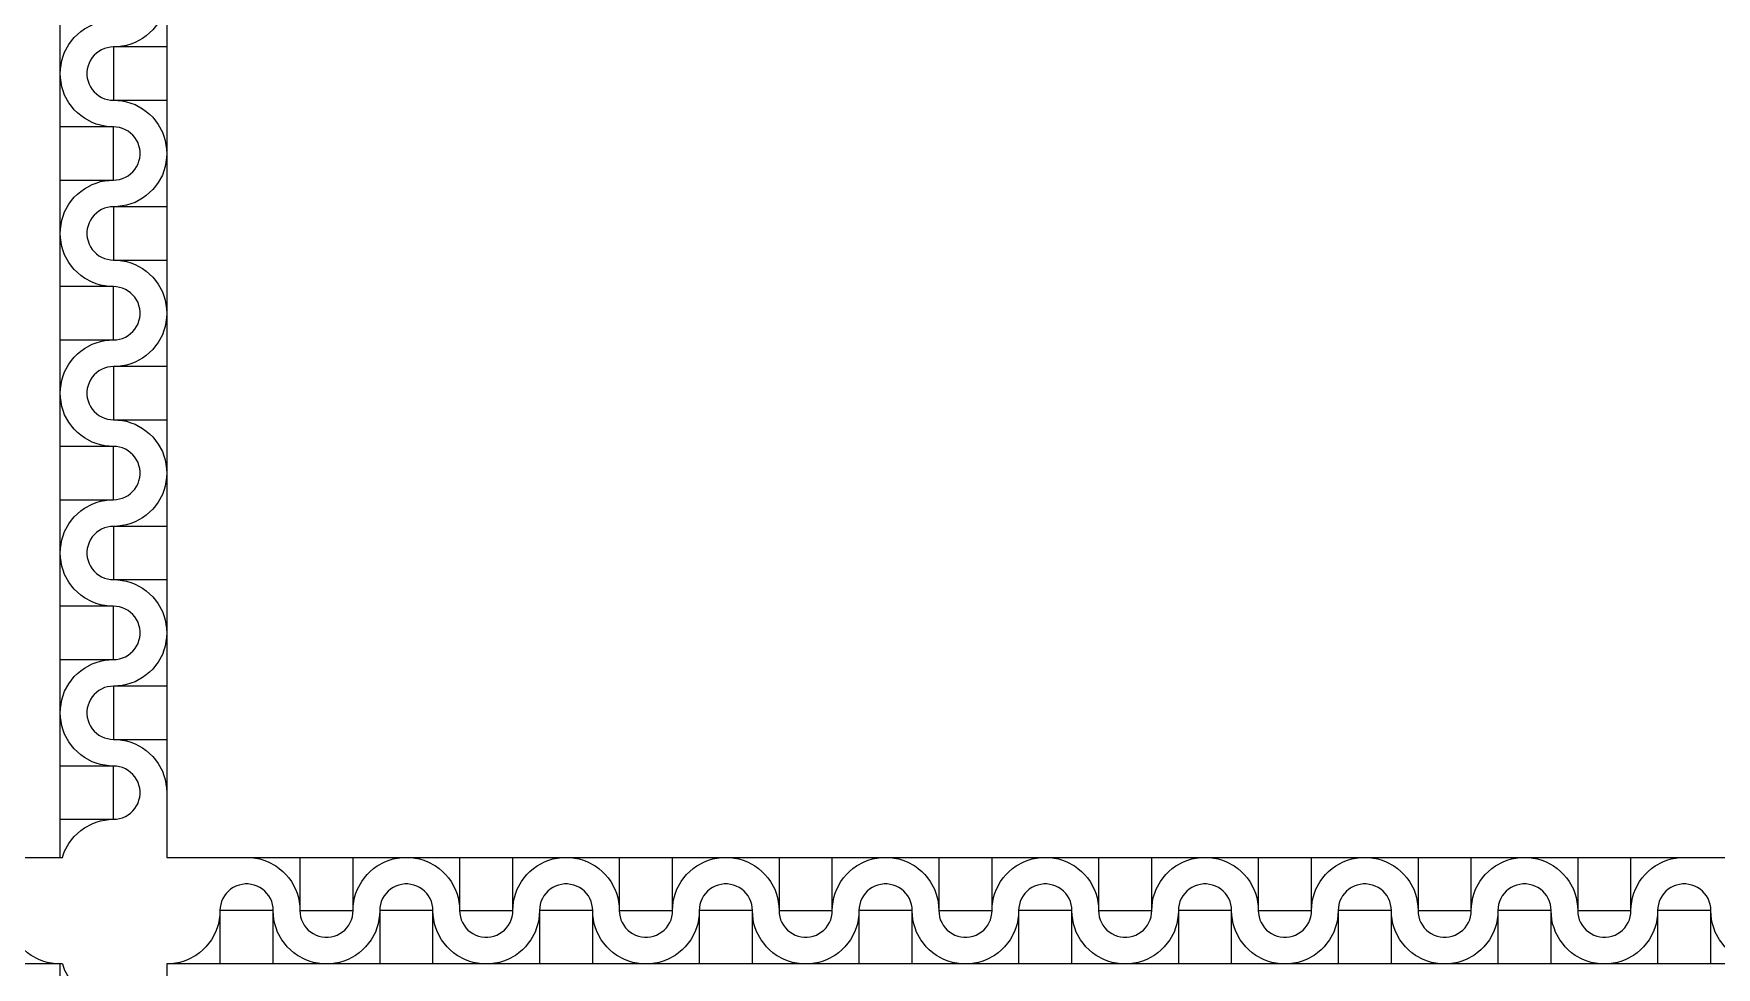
# Model space of a CAD drawing. Extents: x 190.8 to 267.1, y 124 to 174.8.
# Drawn here: x 228.85 to 231.062, y 150.406 to 151.633 of the extents above; entities that cross this region are included whole.
import ezdxf

# ---------------------------------------------------------------- set-up
doc = ezdxf.new("R2010")
doc.units = 0
doc.header["$MEASUREMENT"] = 0

msp = doc.modelspace()

# ---------------------------------------------------------------- linework, layer by layer
for p, q in [((226.7846, 150.5506), (228.8875, 150.5506)), ((229.0246, 150.5506), (231.1275, 150.5506))]:
    msp.add_line(p, q)
for points in [[(228.8846, 150.5506), (228.8846, 152.6106)], [(231.1275, 152.6106), (229.0246, 152.6106), (229.0246, 150.5506)], [(229.0246, 151.6856), (229.0244, 151.6798), (229.0236, 151.6741), (229.0226, 151.6683), (229.0209, 151.6628), (229.0189, 151.6573), (229.0134, 151.6473), (229.0099, 151.6426), (229.0061, 151.6381), (229.0021, 151.6341), (228.9976, 151.6303), (228.9929, 151.6268), (228.9829, 151.6213), (228.9774, 151.6193), (228.9719, 151.6176), (228.9661, 151.6166), (228.9604, 151.6158), (228.9546, 151.6156)], [(228.8846, 151.5806), (228.8849, 151.5863), (228.8856, 151.5921), (228.8866, 151.5978), (228.8884, 151.6033), (228.8904, 151.6088), (228.8959, 151.6188), (228.8994, 151.6236), (228.9031, 151.6281), (228.9071, 151.6321), (228.9116, 151.6358), (228.9164, 151.6393), (228.9264, 151.6448), (228.9319, 151.6468), (228.9374, 151.6486), (228.9431, 151.6496), (228.9489, 151.6503), (228.9546, 151.6506)], [(228.9546, 151.6156), (228.9506, 151.6153), (228.9466, 151.6146), (228.9426, 151.6136), (228.9389, 151.6118), (228.9354, 151.6098), (228.9321, 151.6073), (228.9291, 151.6046), (228.9266, 151.6016), (228.9244, 151.5981), (228.9224, 151.5943), (228.9211, 151.5906), (228.9201, 151.5866), (228.9196, 151.5826), (228.9196, 151.5786), (228.9201, 151.5746), (228.9211, 151.5706), (228.9224, 151.5666), (228.9244, 151.5631), (228.9266, 151.5596), (228.9291, 151.5566), (228.9321, 151.5538), (228.9354, 151.5513), (228.9389, 151.5493), (228.9426, 151.5476), (228.9466, 151.5466), (228.9506, 151.5458), (228.9546, 151.5456)], [(229.0246, 151.6156), (228.9546, 151.6156), (228.9546, 151.5456), (229.0246, 151.5456)], [(228.9546, 151.5106), (228.9489, 151.5108), (228.9431, 151.5116), (228.9374, 151.5126), (228.9319, 151.5143), (228.9264, 151.5163), (228.9164, 151.5218), (228.9116, 151.5253), (228.9071, 151.5291), (228.9031, 151.5331), (228.8994, 151.5376), (228.8959, 151.5423), (228.8904, 151.5523), (228.8884, 151.5578), (228.8866, 151.5633), (228.8856, 151.5691), (228.8849, 151.5748), (228.8846, 151.5806)], [(228.9546, 151.5456), (228.9604, 151.5453), (228.9661, 151.5446), (228.9719, 151.5436), (228.9774, 151.5418), (228.9829, 151.5398), (228.9929, 151.5343), (228.9976, 151.5308), (229.0021, 151.5271), (229.0061, 151.5231), (229.0099, 151.5186), (229.0134, 151.5138), (229.0189, 151.5038), (229.0209, 151.4983), (229.0226, 151.4928), (229.0236, 151.4871), (229.0244, 151.4813), (229.0246, 151.4756)], [(228.8846, 151.4406), (228.9546, 151.4406), (228.9546, 151.5106), (228.8846, 151.5106)], [(228.9546, 151.4406), (228.9586, 151.4408), (228.9626, 151.4416), (228.9666, 151.4426), (228.9704, 151.4443), (228.9739, 151.4463), (228.9771, 151.4488), (228.9801, 151.4516), (228.9826, 151.4546), (228.9849, 151.4581), (228.9869, 151.4618), (228.9881, 151.4656), (228.9891, 151.4696), (228.9896, 151.4736), (228.9896, 151.4776), (228.9891, 151.4816), (228.9881, 151.4856), (228.9869, 151.4896), (228.9849, 151.4931), (228.9826, 151.4966), (228.9801, 151.4996), (228.9771, 151.5023), (228.9739, 151.5048), (228.9704, 151.5068), (228.9666, 151.5086), (228.9626, 151.5096), (228.9586, 151.5103), (228.9546, 151.5106)], [(229.0246, 151.4756), (229.0244, 151.4698), (229.0236, 151.4641), (229.0226, 151.4583), (229.0209, 151.4528), (229.0189, 151.4473), (229.0134, 151.4373), (229.0099, 151.4326), (229.0061, 151.4281), (229.0021, 151.4241), (228.9976, 151.4203), (228.9929, 151.4168), (228.9829, 151.4113), (228.9774, 151.4093), (228.9719, 151.4076), (228.9661, 151.4066), (228.9604, 151.4058), (228.9546, 151.4056)], [(228.8846, 151.3706), (228.8849, 151.3763), (228.8856, 151.3821), (228.8866, 151.3878), (228.8884, 151.3933), (228.8904, 151.3988), (228.8959, 151.4088), (228.8994, 151.4136), (228.9031, 151.4181), (228.9071, 151.4221), (228.9116, 151.4258), (228.9164, 151.4293), (228.9264, 151.4348), (228.9319, 151.4368), (228.9374, 151.4386), (228.9431, 151.4396), (228.9489, 151.4403), (228.9546, 151.4406)], [(228.9546, 151.4056), (228.9506, 151.4053), (228.9466, 151.4046), (228.9426, 151.4036), (228.9389, 151.4018), (228.9354, 151.3998), (228.9321, 151.3973), (228.9291, 151.3946), (228.9266, 151.3916), (228.9244, 151.3881), (228.9224, 151.3843), (228.9211, 151.3806), (228.9201, 151.3766), (228.9196, 151.3726), (228.9196, 151.3686), (228.9201, 151.3646), (228.9211, 151.3606), (228.9224, 151.3566), (228.9244, 151.3531), (228.9266, 151.3496), (228.9291, 151.3466), (228.9321, 151.3438), (228.9354, 151.3413), (228.9389, 151.3393), (228.9426, 151.3376), (228.9466, 151.3366), (228.9506, 151.3358), (228.9546, 151.3356)], [(229.0246, 151.4056), (228.9546, 151.4056), (228.9546, 151.3356), (229.0246, 151.3356)], [(228.9546, 151.3006), (228.9489, 151.3008), (228.9431, 151.3016), (228.9374, 151.3026), (228.9319, 151.3043), (228.9264, 151.3063), (228.9164, 151.3118), (228.9116, 151.3153), (228.9071, 151.3191), (228.9031, 151.3231), (228.8994, 151.3276), (228.8959, 151.3323), (228.8904, 151.3423), (228.8884, 151.3478), (228.8866, 151.3533), (228.8856, 151.3591), (228.8849, 151.3648), (228.8846, 151.3706)], [(228.9546, 151.3356), (228.9604, 151.3353), (228.9661, 151.3346), (228.9719, 151.3336), (228.9774, 151.3318), (228.9829, 151.3298), (228.9929, 151.3243), (228.9976, 151.3208), (229.0021, 151.3171), (229.0061, 151.3131), (229.0099, 151.3086), (229.0134, 151.3038), (229.0189, 151.2938), (229.0209, 151.2883), (229.0226, 151.2828), (229.0236, 151.2771), (229.0244, 151.2713), (229.0246, 151.2656)], [(228.8846, 151.2306), (228.9546, 151.2306), (228.9546, 151.3006), (228.8846, 151.3006)], [(228.9546, 151.2306), (228.9586, 151.2308), (228.9626, 151.2316), (228.9666, 151.2326), (228.9704, 151.2343), (228.9739, 151.2363), (228.9771, 151.2388), (228.9801, 151.2416), (228.9826, 151.2446), (228.9849, 151.2481), (228.9869, 151.2518), (228.9881, 151.2556), (228.9891, 151.2596), (228.9896, 151.2636), (228.9896, 151.2676), (228.9891, 151.2716), (228.9881, 151.2756), (228.9869, 151.2796), (228.9849, 151.2831), (228.9826, 151.2866), (228.9801, 151.2896), (228.9771, 151.2923), (228.9739, 151.2948), (228.9704, 151.2968), (228.9666, 151.2986), (228.9626, 151.2996), (228.9586, 151.3003), (228.9546, 151.3006)], [(229.0246, 151.2656), (229.0244, 151.2598), (229.0236, 151.2541), (229.0226, 151.2483), (229.0209, 151.2428), (229.0189, 151.2373), (229.0134, 151.2273), (229.0099, 151.2226), (229.0061, 151.2181), (229.0021, 151.2141), (228.9976, 151.2103), (228.9929, 151.2068), (228.9829, 151.2013), (228.9774, 151.1993), (228.9719, 151.1976), (228.9661, 151.1966), (228.9604, 151.1958), (228.9546, 151.1956)], [(228.8846, 151.1606), (228.8849, 151.1663), (228.8856, 151.1721), (228.8866, 151.1778), (228.8884, 151.1833), (228.8904, 151.1888), (228.8959, 151.1988), (228.8994, 151.2036), (228.9031, 151.2081), (228.9071, 151.2121), (228.9116, 151.2158), (228.9164, 151.2193), (228.9264, 151.2248), (228.9319, 151.2268), (228.9374, 151.2286), (228.9431, 151.2296), (228.9489, 151.2303), (228.9546, 151.2306)], [(228.9546, 151.1956), (228.9506, 151.1953), (228.9466, 151.1946), (228.9426, 151.1936), (228.9389, 151.1918), (228.9354, 151.1898), (228.9321, 151.1873), (228.9291, 151.1846), (228.9266, 151.1816), (228.9244, 151.1781), (228.9224, 151.1743), (228.9211, 151.1706), (228.9201, 151.1666), (228.9196, 151.1626), (228.9196, 151.1586), (228.9201, 151.1546), (228.9211, 151.1506), (228.9224, 151.1466), (228.9244, 151.1431), (228.9266, 151.1396), (228.9291, 151.1366), (228.9321, 151.1338), (228.9354, 151.1313), (228.9389, 151.1293), (228.9426, 151.1276), (228.9466, 151.1266), (228.9506, 151.1258), (228.9546, 151.1256)], [(229.0246, 151.1956), (228.9546, 151.1956), (228.9546, 151.1256), (229.0246, 151.1256)], [(228.9546, 151.0906), (228.9489, 151.0908), (228.9431, 151.0916), (228.9374, 151.0926), (228.9319, 151.0943), (228.9264, 151.0963), (228.9164, 151.1018), (228.9116, 151.1053), (228.9071, 151.1091), (228.9031, 151.1131), (228.8994, 151.1176), (228.8959, 151.1223), (228.8904, 151.1323), (228.8884, 151.1378), (228.8866, 151.1433), (228.8856, 151.1491), (228.8849, 151.1548), (228.8846, 151.1606)], [(228.9546, 151.1256), (228.9604, 151.1253), (228.9661, 151.1246), (228.9719, 151.1236), (228.9774, 151.1218), (228.9829, 151.1198), (228.9929, 151.1143), (228.9976, 151.1108), (229.0021, 151.1071), (229.0061, 151.1031), (229.0099, 151.0986), (229.0134, 151.0938), (229.0189, 151.0838), (229.0209, 151.0783), (229.0226, 151.0728), (229.0236, 151.0671), (229.0244, 151.0613), (229.0246, 151.0556)], [(228.8846, 151.0206), (228.9546, 151.0206), (228.9546, 151.0906), (228.8846, 151.0906)], [(228.9546, 151.0206), (228.9586, 151.0208), (228.9626, 151.0216), (228.9666, 151.0226), (228.9704, 151.0243), (228.9739, 151.0263), (228.9771, 151.0288), (228.9801, 151.0316), (228.9826, 151.0346), (228.9849, 151.0381), (228.9869, 151.0418), (228.9881, 151.0456), (228.9891, 151.0496), (228.9896, 151.0536), (228.9896, 151.0576), (228.9891, 151.0616), (228.9881, 151.0656), (228.9869, 151.0696), (228.9849, 151.0731), (228.9826, 151.0766), (228.9801, 151.0796), (228.9771, 151.0823), (228.9739, 151.0848), (228.9704, 151.0868), (228.9666, 151.0886), (228.9626, 151.0896), (228.9586, 151.0903), (228.9546, 151.0906)], [(229.0246, 151.0556), (229.0244, 151.0498), (229.0236, 151.0441), (229.0226, 151.0383), (229.0209, 151.0328), (229.0189, 151.0273), (229.0134, 151.0173), (229.0099, 151.0126), (229.0061, 151.0081), (229.0021, 151.0041), (228.9976, 151.0003), (228.9929, 150.9968), (228.9829, 150.9913), (228.9774, 150.9893), (228.9719, 150.9876), (228.9661, 150.9866), (228.9604, 150.9858), (228.9546, 150.9856)], [(228.8846, 150.9506), (228.8849, 150.9563), (228.8856, 150.9621), (228.8866, 150.9678), (228.8884, 150.9733), (228.8904, 150.9788), (228.8959, 150.9888), (228.8994, 150.9936), (228.9031, 150.9981), (228.9071, 151.0021), (228.9116, 151.0058), (228.9164, 151.0093), (228.9264, 151.0148), (228.9319, 151.0168), (228.9374, 151.0186), (228.9431, 151.0196), (228.9489, 151.0203), (228.9546, 151.0206)], [(228.9546, 150.9856), (228.9506, 150.9853), (228.9466, 150.9846), (228.9426, 150.9836), (228.9389, 150.9818), (228.9354, 150.9798), (228.9321, 150.9773), (228.9291, 150.9746), (228.9266, 150.9716), (228.9244, 150.9681), (228.9224, 150.9643), (228.9211, 150.9606), (228.9201, 150.9566), (228.9196, 150.9526), (228.9196, 150.9486), (228.9201, 150.9446), (228.9211, 150.9406), (228.9224, 150.9366), (228.9244, 150.9331), (228.9266, 150.9296), (228.9291, 150.9266), (228.9321, 150.9238), (228.9354, 150.9213), (228.9389, 150.9193), (228.9426, 150.9176), (228.9466, 150.9166), (228.9506, 150.9158), (228.9546, 150.9156)], [(229.0246, 150.9856), (228.9546, 150.9856), (228.9546, 150.9156), (229.0246, 150.9156)], [(228.9546, 150.8806), (228.9489, 150.8808), (228.9431, 150.8816), (228.9374, 150.8826), (228.9319, 150.8843), (228.9264, 150.8863), (228.9164, 150.8918), (228.9116, 150.8953), (228.9071, 150.8991), (228.9031, 150.9031), (228.8994, 150.9076), (228.8959, 150.9123), (228.8904, 150.9223), (228.8884, 150.9278), (228.8866, 150.9333), (228.8856, 150.9391), (228.8849, 150.9448), (228.8846, 150.9506)], [(228.9546, 150.9156), (228.9604, 150.9153), (228.9661, 150.9146), (228.9719, 150.9136), (228.9774, 150.9118), (228.9829, 150.9098), (228.9929, 150.9043), (228.9976, 150.9008), (229.0021, 150.8971), (229.0061, 150.8931), (229.0099, 150.8886), (229.0134, 150.8838), (229.0189, 150.8738), (229.0209, 150.8683), (229.0226, 150.8628), (229.0236, 150.8571), (229.0244, 150.8513), (229.0246, 150.8456)], [(228.8846, 150.8106), (228.9546, 150.8106), (228.9546, 150.8806), (228.8846, 150.8806)], [(228.9546, 150.8106), (228.9586, 150.8108), (228.9626, 150.8116), (228.9666, 150.8126), (228.9704, 150.8143), (228.9739, 150.8163), (228.9771, 150.8188), (228.9801, 150.8216), (228.9826, 150.8246), (228.9849, 150.8281), (228.9869, 150.8318), (228.9881, 150.8356), (228.9891, 150.8396), (228.9896, 150.8436), (228.9896, 150.8476), (228.9891, 150.8516), (228.9881, 150.8556), (228.9869, 150.8596), (228.9849, 150.8631), (228.9826, 150.8666), (228.9801, 150.8696), (228.9771, 150.8723), (228.9739, 150.8748), (228.9704, 150.8768), (228.9666, 150.8786), (228.9626, 150.8796), (228.9586, 150.8803), (228.9546, 150.8806)], [(229.0246, 150.8456), (229.0244, 150.8398), (229.0236, 150.8341), (229.0226, 150.8283), (229.0209, 150.8228), (229.0189, 150.8173), (229.0134, 150.8073), (229.0099, 150.8026), (229.0061, 150.7981), (229.0021, 150.7941), (228.9976, 150.7903), (228.9929, 150.7868), (228.9829, 150.7813), (228.9774, 150.7793), (228.9719, 150.7776), (228.9661, 150.7766), (228.9604, 150.7758), (228.9546, 150.7756)], [(228.8846, 150.7406), (228.8849, 150.7463), (228.8856, 150.7521), (228.8866, 150.7578), (228.8884, 150.7633), (228.8904, 150.7688), (228.8959, 150.7788), (228.8994, 150.7836), (228.9031, 150.7881), (228.9071, 150.7921), (228.9116, 150.7958), (228.9164, 150.7993), (228.9264, 150.8048), (228.9319, 150.8068), (228.9374, 150.8086), (228.9431, 150.8096), (228.9489, 150.8103), (228.9546, 150.8106)], [(228.9546, 150.7756), (228.9506, 150.7753), (228.9466, 150.7746), (228.9426, 150.7736), (228.9389, 150.7718), (228.9354, 150.7698), (228.9321, 150.7673), (228.9291, 150.7646), (228.9266, 150.7616), (228.9244, 150.7581), (228.9224, 150.7543), (228.9211, 150.7506), (228.9201, 150.7466), (228.9196, 150.7426), (228.9196, 150.7386), (228.9201, 150.7346), (228.9211, 150.7306), (228.9224, 150.7266), (228.9244, 150.7231), (228.9266, 150.7196), (228.9291, 150.7166), (228.9321, 150.7138), (228.9354, 150.7113), (228.9389, 150.7093), (228.9426, 150.7076), (228.9466, 150.7066), (228.9506, 150.7058), (228.9546, 150.7056)], [(229.0246, 150.7756), (228.9546, 150.7756), (228.9546, 150.7056), (229.0246, 150.7056)], [(228.9546, 150.6706), (228.9489, 150.6708), (228.9431, 150.6716), (228.9374, 150.6726), (228.9319, 150.6743), (228.9264, 150.6763), (228.9164, 150.6818), (228.9116, 150.6853), (228.9071, 150.6891), (228.9031, 150.6931), (228.8994, 150.6976), (228.8959, 150.7023), (228.8904, 150.7123), (228.8884, 150.7178), (228.8866, 150.7233), (228.8856, 150.7291), (228.8849, 150.7348), (228.8846, 150.7406)], [(228.9546, 150.7056), (228.9604, 150.7053), (228.9661, 150.7046), (228.9719, 150.7036), (228.9774, 150.7018), (228.9829, 150.6998), (228.9929, 150.6943), (228.9976, 150.6908), (229.0021, 150.6871), (229.0061, 150.6831), (229.0099, 150.6786), (229.0134, 150.6738), (229.0189, 150.6638), (229.0209, 150.6583), (229.0226, 150.6528), (229.0236, 150.6471), (229.0244, 150.6413), (229.0246, 150.6356)], [(228.8846, 150.6006), (228.9546, 150.6006), (228.9546, 150.6706), (228.8846, 150.6706)], [(228.9546, 150.6006), (228.9586, 150.6008), (228.9626, 150.6016), (228.9666, 150.6026), (228.9704, 150.6043), (228.9739, 150.6063), (228.9771, 150.6088), (228.9801, 150.6116), (228.9826, 150.6146), (228.9849, 150.6181), (228.9869, 150.6218), (228.9881, 150.6256), (228.9891, 150.6296), (228.9896, 150.6336), (228.9896, 150.6376), (228.9891, 150.6416), (228.9881, 150.6456), (228.9869, 150.6496), (228.9849, 150.6531), (228.9826, 150.6566), (228.9801, 150.6596), (228.9771, 150.6623), (228.9739, 150.6648), (228.9704, 150.6668), (228.9666, 150.6686), (228.9626, 150.6696), (228.9586, 150.6703), (228.9546, 150.6706)], [(228.8875, 150.5506), (228.8884, 150.5533), (228.8904, 150.5588), (228.8959, 150.5688), (228.8994, 150.5736), (228.9031, 150.5781), (228.9071, 150.5821), (228.9116, 150.5858), (228.9164, 150.5893), (228.9264, 150.5948), (228.9319, 150.5968), (228.9374, 150.5986), (228.9431, 150.5996), (228.9489, 150.6003), (228.9546, 150.6006)], [(229.1296, 150.5506), (229.1354, 150.5503), (229.1411, 150.5496), (229.1469, 150.5486), (229.1524, 150.5468), (229.1579, 150.5448), (229.1679, 150.5393), (229.1726, 150.5358), (229.1771, 150.5321), (229.1811, 150.5281), (229.1849, 150.5236), (229.1884, 150.5188), (229.1939, 150.5088), (229.1959, 150.5033), (229.1976, 150.4978), (229.1986, 150.4921), (229.1994, 150.4863), (229.1996, 150.4806)], [(229.1996, 150.5506), (229.1996, 150.4806), (229.2696, 150.4806), (229.2696, 150.5506)], [(229.2696, 150.4806), (229.2699, 150.4863), (229.2706, 150.4921), (229.2716, 150.4978), (229.2734, 150.5033), (229.2754, 150.5088), (229.2809, 150.5188), (229.2844, 150.5236), (229.2881, 150.5281), (229.2921, 150.5321), (229.2966, 150.5358), (229.3014, 150.5393), (229.3114, 150.5448), (229.3169, 150.5468), (229.3224, 150.5486), (229.3281, 150.5496), (229.3339, 150.5503), (229.3396, 150.5506)], [(229.3396, 150.5506), (229.3454, 150.5503), (229.3511, 150.5496), (229.3569, 150.5486), (229.3624, 150.5468), (229.3679, 150.5448), (229.3779, 150.5393), (229.3826, 150.5358), (229.3871, 150.5321), (229.3911, 150.5281), (229.3949, 150.5236), (229.3984, 150.5188), (229.4039, 150.5088), (229.4059, 150.5033), (229.4076, 150.4978), (229.4086, 150.4921), (229.4094, 150.4863), (229.4096, 150.4806)], [(229.4096, 150.5506), (229.4096, 150.4806), (229.4796, 150.4806), (229.4796, 150.5506)], [(229.4796, 150.4806), (229.4799, 150.4863), (229.4806, 150.4921), (229.4816, 150.4978), (229.4834, 150.5033), (229.4854, 150.5088), (229.4909, 150.5188), (229.4944, 150.5236), (229.4981, 150.5281), (229.5021, 150.5321), (229.5066, 150.5358), (229.5114, 150.5393), (229.5214, 150.5448), (229.5269, 150.5468), (229.5324, 150.5486), (229.5381, 150.5496), (229.5439, 150.5503), (229.5496, 150.5506)], [(229.5496, 150.5506), (229.5554, 150.5503), (229.5611, 150.5496), (229.5669, 150.5486), (229.5724, 150.5468), (229.5779, 150.5448), (229.5879, 150.5393), (229.5926, 150.5358), (229.5971, 150.5321), (229.6011, 150.5281), (229.6049, 150.5236), (229.6084, 150.5188), (229.6139, 150.5088), (229.6159, 150.5033), (229.6176, 150.4978), (229.6186, 150.4921), (229.6194, 150.4863), (229.6196, 150.4806)], [(229.6196, 150.5506), (229.6196, 150.4806), (229.6896, 150.4806), (229.6896, 150.5506)], [(229.6896, 150.4806), (229.6899, 150.4863), (229.6906, 150.4921), (229.6916, 150.4978), (229.6934, 150.5033), (229.6954, 150.5088), (229.7009, 150.5188), (229.7044, 150.5236), (229.7081, 150.5281), (229.7121, 150.5321), (229.7166, 150.5358), (229.7214, 150.5393), (229.7314, 150.5448), (229.7369, 150.5468), (229.7424, 150.5486), (229.7481, 150.5496), (229.7539, 150.5503), (229.7596, 150.5506)], [(229.7596, 150.5506), (229.7654, 150.5503), (229.7711, 150.5496), (229.7769, 150.5486), (229.7824, 150.5468), (229.7879, 150.5448), (229.7979, 150.5393), (229.8026, 150.5358), (229.8071, 150.5321), (229.8111, 150.5281), (229.8149, 150.5236), (229.8184, 150.5188), (229.8239, 150.5088), (229.8259, 150.5033), (229.8276, 150.4978), (229.8286, 150.4921), (229.8294, 150.4863), (229.8296, 150.4806)], [(229.8296, 150.5506), (229.8296, 150.4806), (229.8996, 150.4806), (229.8996, 150.5506)], [(229.8996, 150.4806), (229.8999, 150.4863), (229.9006, 150.4921), (229.9016, 150.4978), (229.9034, 150.5033), (229.9054, 150.5088), (229.9109, 150.5188), (229.9144, 150.5236), (229.9181, 150.5281), (229.9221, 150.5321), (229.9266, 150.5358), (229.9314, 150.5393), (229.9414, 150.5448), (229.9469, 150.5468), (229.9524, 150.5486), (229.9581, 150.5496), (229.9639, 150.5503), (229.9696, 150.5506)], [(229.9696, 150.5506), (229.9754, 150.5503), (229.9811, 150.5496), (229.9869, 150.5486), (229.9924, 150.5468), (229.9979, 150.5448), (230.0079, 150.5393), (230.0126, 150.5358), (230.0171, 150.5321), (230.0211, 150.5281), (230.0249, 150.5236), (230.0284, 150.5188), (230.0339, 150.5088), (230.0359, 150.5033), (230.0376, 150.4978), (230.0386, 150.4921), (230.0394, 150.4863), (230.0396, 150.4806)], [(230.0396, 150.5506), (230.0396, 150.4806), (230.1096, 150.4806), (230.1096, 150.5506)], [(230.1096, 150.4806), (230.1099, 150.4863), (230.1106, 150.4921), (230.1116, 150.4978), (230.1134, 150.5033), (230.1154, 150.5088), (230.1209, 150.5188), (230.1244, 150.5236), (230.1281, 150.5281), (230.1321, 150.5321), (230.1366, 150.5358), (230.1414, 150.5393), (230.1514, 150.5448), (230.1569, 150.5468), (230.1624, 150.5486), (230.1681, 150.5496), (230.1739, 150.5503), (230.1796, 150.5506)], [(230.1796, 150.5506), (230.1854, 150.5503), (230.1911, 150.5496), (230.1969, 150.5486), (230.2024, 150.5468), (230.2079, 150.5448), (230.2179, 150.5393), (230.2226, 150.5358), (230.2271, 150.5321), (230.2311, 150.5281), (230.2349, 150.5236), (230.2384, 150.5188), (230.2439, 150.5088), (230.2459, 150.5033), (230.2476, 150.4978), (230.2486, 150.4921), (230.2494, 150.4863), (230.2496, 150.4806)], [(230.2496, 150.5506), (230.2496, 150.4806), (230.3196, 150.4806), (230.3196, 150.5506)], [(230.3196, 150.4806), (230.3199, 150.4863), (230.3206, 150.4921), (230.3216, 150.4978), (230.3234, 150.5033), (230.3254, 150.5088), (230.3309, 150.5188), (230.3344, 150.5236), (230.3381, 150.5281), (230.3421, 150.5321), (230.3466, 150.5358), (230.3514, 150.5393), (230.3614, 150.5448), (230.3669, 150.5468), (230.3724, 150.5486), (230.3781, 150.5496), (230.3839, 150.5503), (230.3896, 150.5506)], [(230.3896, 150.5506), (230.3954, 150.5503), (230.4011, 150.5496), (230.4069, 150.5486), (230.4124, 150.5468), (230.4179, 150.5448), (230.4279, 150.5393), (230.4326, 150.5358), (230.4371, 150.5321), (230.4411, 150.5281), (230.4449, 150.5236), (230.4484, 150.5188), (230.4539, 150.5088), (230.4559, 150.5033), (230.4576, 150.4978), (230.4586, 150.4921), (230.4594, 150.4863), (230.4596, 150.4806)], [(230.4596, 150.5506), (230.4596, 150.4806), (230.5296, 150.4806), (230.5296, 150.5506)], [(230.5296, 150.4806), (230.5299, 150.4863), (230.5306, 150.4921), (230.5316, 150.4978), (230.5334, 150.5033), (230.5354, 150.5088), (230.5409, 150.5188), (230.5444, 150.5236), (230.5481, 150.5281), (230.5521, 150.5321), (230.5566, 150.5358), (230.5614, 150.5393), (230.5714, 150.5448), (230.5769, 150.5468), (230.5824, 150.5486), (230.5881, 150.5496), (230.5939, 150.5503), (230.5996, 150.5506)], [(230.5996, 150.5506), (230.6054, 150.5503), (230.6111, 150.5496), (230.6169, 150.5486), (230.6224, 150.5468), (230.6279, 150.5448), (230.6379, 150.5393), (230.6426, 150.5358), (230.6471, 150.5321), (230.6511, 150.5281), (230.6549, 150.5236), (230.6584, 150.5188), (230.6639, 150.5088), (230.6659, 150.5033), (230.6676, 150.4978), (230.6686, 150.4921), (230.6694, 150.4863), (230.6696, 150.4806)], [(230.6696, 150.5506), (230.6696, 150.4806), (230.7396, 150.4806), (230.7396, 150.5506)], [(230.7396, 150.4806), (230.7399, 150.4863), (230.7406, 150.4921), (230.7416, 150.4978), (230.7434, 150.5033), (230.7454, 150.5088), (230.7509, 150.5188), (230.7544, 150.5236), (230.7581, 150.5281), (230.7621, 150.5321), (230.7666, 150.5358), (230.7714, 150.5393), (230.7814, 150.5448), (230.7869, 150.5468), (230.7924, 150.5486), (230.7981, 150.5496), (230.8039, 150.5503), (230.8096, 150.5506)], [(230.8096, 150.5506), (230.8154, 150.5503), (230.8211, 150.5496), (230.8269, 150.5486), (230.8324, 150.5468), (230.8379, 150.5448), (230.8479, 150.5393), (230.8526, 150.5358), (230.8571, 150.5321), (230.8611, 150.5281), (230.8649, 150.5236), (230.8684, 150.5188), (230.8739, 150.5088), (230.8759, 150.5033), (230.8776, 150.4978), (230.8786, 150.4921), (230.8794, 150.4863), (230.8796, 150.4806)], [(230.8796, 150.5506), (230.8796, 150.4806), (230.9496, 150.4806), (230.9496, 150.5506)], [(230.9496, 150.4806), (230.9499, 150.4863), (230.9506, 150.4921), (230.9516, 150.4978), (230.9534, 150.5033), (230.9554, 150.5088), (230.9609, 150.5188), (230.9644, 150.5236), (230.9681, 150.5281), (230.9721, 150.5321), (230.9766, 150.5358), (230.9814, 150.5393), (230.9914, 150.5448), (230.9969, 150.5468), (231.0024, 150.5486), (231.0081, 150.5496), (231.0139, 150.5503), (231.0196, 150.5506)], [(229.1646, 150.4806), (229.1644, 150.4846), (229.1636, 150.4886), (229.1626, 150.4926), (229.1609, 150.4963), (229.1589, 150.4998), (229.1564, 150.5031), (229.1536, 150.5061), (229.1506, 150.5086), (229.1471, 150.5108), (229.1434, 150.5128), (229.1396, 150.5141), (229.1356, 150.5151), (229.1316, 150.5156), (229.1276, 150.5156), (229.1236, 150.5151), (229.1196, 150.5141), (229.1156, 150.5128), (229.1121, 150.5108), (229.1086, 150.5086), (229.1056, 150.5061), (229.1029, 150.5031), (229.1004, 150.4998), (229.0984, 150.4963), (229.0966, 150.4926), (229.0956, 150.4886), (229.0949, 150.4846), (229.0946, 150.4806)], [(229.3746, 150.4806), (229.3744, 150.4846), (229.3736, 150.4886), (229.3726, 150.4926), (229.3709, 150.4963), (229.3689, 150.4998), (229.3664, 150.5031), (229.3636, 150.5061), (229.3606, 150.5086), (229.3571, 150.5108), (229.3534, 150.5128), (229.3496, 150.5141), (229.3456, 150.5151), (229.3416, 150.5156), (229.3376, 150.5156), (229.3336, 150.5151), (229.3296, 150.5141), (229.3256, 150.5128), (229.3221, 150.5108), (229.3186, 150.5086), (229.3156, 150.5061), (229.3129, 150.5031), (229.3104, 150.4998), (229.3084, 150.4963), (229.3066, 150.4926), (229.3056, 150.4886), (229.3049, 150.4846), (229.3046, 150.4806)], [(229.5846, 150.4806), (229.5844, 150.4846), (229.5836, 150.4886), (229.5826, 150.4926), (229.5809, 150.4963), (229.5789, 150.4998), (229.5764, 150.5031), (229.5736, 150.5061), (229.5706, 150.5086), (229.5671, 150.5108), (229.5634, 150.5128), (229.5596, 150.5141), (229.5556, 150.5151), (229.5516, 150.5156), (229.5476, 150.5156), (229.5436, 150.5151), (229.5396, 150.5141), (229.5356, 150.5128), (229.5321, 150.5108), (229.5286, 150.5086), (229.5256, 150.5061), (229.5229, 150.5031), (229.5204, 150.4998), (229.5184, 150.4963), (229.5166, 150.4926), (229.5156, 150.4886), (229.5149, 150.4846), (229.5146, 150.4806)], [(229.7946, 150.4806), (229.7944, 150.4846), (229.7936, 150.4886), (229.7926, 150.4926), (229.7909, 150.4963), (229.7889, 150.4998), (229.7864, 150.5031), (229.7836, 150.5061), (229.7806, 150.5086), (229.7771, 150.5108), (229.7734, 150.5128), (229.7696, 150.5141), (229.7656, 150.5151), (229.7616, 150.5156), (229.7576, 150.5156), (229.7536, 150.5151), (229.7496, 150.5141), (229.7456, 150.5128), (229.7421, 150.5108), (229.7386, 150.5086), (229.7356, 150.5061), (229.7329, 150.5031), (229.7304, 150.4998), (229.7284, 150.4963), (229.7266, 150.4926), (229.7256, 150.4886), (229.7249, 150.4846), (229.7246, 150.4806)], [(230.0046, 150.4806), (230.0044, 150.4846), (230.0036, 150.4886), (230.0026, 150.4926), (230.0009, 150.4963), (229.9989, 150.4998), (229.9964, 150.5031), (229.9936, 150.5061), (229.9906, 150.5086), (229.9871, 150.5108), (229.9834, 150.5128), (229.9796, 150.5141), (229.9756, 150.5151), (229.9716, 150.5156), (229.9676, 150.5156), (229.9636, 150.5151), (229.9596, 150.5141), (229.9556, 150.5128), (229.9521, 150.5108), (229.9486, 150.5086), (229.9456, 150.5061), (229.9429, 150.5031), (229.9404, 150.4998), (229.9384, 150.4963), (229.9366, 150.4926), (229.9356, 150.4886), (229.9349, 150.4846), (229.9346, 150.4806)], [(230.2146, 150.4806), (230.2144, 150.4846), (230.2136, 150.4886), (230.2126, 150.4926), (230.2109, 150.4963), (230.2089, 150.4998), (230.2064, 150.5031), (230.2036, 150.5061), (230.2006, 150.5086), (230.1971, 150.5108), (230.1934, 150.5128), (230.1896, 150.5141), (230.1856, 150.5151), (230.1816, 150.5156), (230.1776, 150.5156), (230.1736, 150.5151), (230.1696, 150.5141), (230.1656, 150.5128), (230.1621, 150.5108), (230.1586, 150.5086), (230.1556, 150.5061), (230.1529, 150.5031), (230.1504, 150.4998), (230.1484, 150.4963), (230.1466, 150.4926), (230.1456, 150.4886), (230.1449, 150.4846), (230.1446, 150.4806)], [(230.4246, 150.4806), (230.4244, 150.4846), (230.4236, 150.4886), (230.4226, 150.4926), (230.4209, 150.4963), (230.4189, 150.4998), (230.4164, 150.5031), (230.4136, 150.5061), (230.4106, 150.5086), (230.4071, 150.5108), (230.4034, 150.5128), (230.3996, 150.5141), (230.3956, 150.5151), (230.3916, 150.5156), (230.3876, 150.5156), (230.3836, 150.5151), (230.3796, 150.5141), (230.3756, 150.5128), (230.3721, 150.5108), (230.3686, 150.5086), (230.3656, 150.5061), (230.3629, 150.5031), (230.3604, 150.4998), (230.3584, 150.4963), (230.3566, 150.4926), (230.3556, 150.4886), (230.3549, 150.4846), (230.3546, 150.4806)], [(230.6346, 150.4806), (230.6344, 150.4846), (230.6336, 150.4886), (230.6326, 150.4926), (230.6309, 150.4963), (230.6289, 150.4998), (230.6264, 150.5031), (230.6236, 150.5061), (230.6206, 150.5086), (230.6171, 150.5108), (230.6134, 150.5128), (230.6096, 150.5141), (230.6056, 150.5151), (230.6016, 150.5156), (230.5976, 150.5156), (230.5936, 150.5151), (230.5896, 150.5141), (230.5856, 150.5128), (230.5821, 150.5108), (230.5786, 150.5086), (230.5756, 150.5061), (230.5729, 150.5031), (230.5704, 150.4998), (230.5684, 150.4963), (230.5666, 150.4926), (230.5656, 150.4886), (230.5649, 150.4846), (230.5646, 150.4806)], [(230.8446, 150.4806), (230.8444, 150.4846), (230.8436, 150.4886), (230.8426, 150.4926), (230.8409, 150.4963), (230.8389, 150.4998), (230.8364, 150.5031), (230.8336, 150.5061), (230.8306, 150.5086), (230.8271, 150.5108), (230.8234, 150.5128), (230.8196, 150.5141), (230.8156, 150.5151), (230.8116, 150.5156), (230.8076, 150.5156), (230.8036, 150.5151), (230.7996, 150.5141), (230.7956, 150.5128), (230.7921, 150.5108), (230.7886, 150.5086), (230.7856, 150.5061), (230.7829, 150.5031), (230.7804, 150.4998), (230.7784, 150.4963), (230.7766, 150.4926), (230.7756, 150.4886), (230.7749, 150.4846), (230.7746, 150.4806)], [(231.0546, 150.4806), (231.0544, 150.4846), (231.0536, 150.4886), (231.0526, 150.4926), (231.0509, 150.4963), (231.0489, 150.4998), (231.0464, 150.5031), (231.0436, 150.5061), (231.0406, 150.5086), (231.0371, 150.5108), (231.0334, 150.5128), (231.0296, 150.5141), (231.0256, 150.5151), (231.0216, 150.5156), (231.0176, 150.5156), (231.0136, 150.5151), (231.0096, 150.5141), (231.0056, 150.5128), (231.0021, 150.5108), (230.9986, 150.5086), (230.9956, 150.5061), (230.9929, 150.5031), (230.9904, 150.4998), (230.9884, 150.4963), (230.9866, 150.4926), (230.9856, 150.4886), (230.9849, 150.4846), (230.9846, 150.4806)], [(228.8846, 150.4106), (228.8789, 150.4108), (228.8731, 150.4116), (228.8674, 150.4126), (228.8619, 150.4143), (228.8564, 150.4163), (228.8464, 150.4218), (228.8416, 150.4253), (228.8371, 150.4291), (228.8331, 150.4331), (228.8294, 150.4376), (228.8259, 150.4423), (228.8204, 150.4523), (228.8184, 150.4578), (228.8166, 150.4633), (228.8156, 150.4691), (228.8149, 150.4748), (228.8146, 150.4806)], [(229.0946, 150.4806), (229.0944, 150.4748), (229.0936, 150.4691), (229.0926, 150.4633), (229.0909, 150.4578), (229.0889, 150.4523), (229.0834, 150.4423), (229.0799, 150.4376), (229.0761, 150.4331), (229.0721, 150.4291), (229.0676, 150.4253), (229.0629, 150.4218), (229.0529, 150.4163), (229.0474, 150.4143), (229.0419, 150.4126), (229.0361, 150.4116), (229.0304, 150.4108), (229.0246, 150.4106)], [(229.1646, 150.4106), (229.1646, 150.4806), (229.0946, 150.4806), (229.0946, 150.4106)], [(229.2346, 150.4106), (229.2289, 150.4108), (229.2231, 150.4116), (229.2174, 150.4126), (229.2119, 150.4143), (229.2064, 150.4163), (229.1964, 150.4218), (229.1916, 150.4253), (229.1871, 150.4291), (229.1831, 150.4331), (229.1794, 150.4376), (229.1759, 150.4423), (229.1704, 150.4523), (229.1684, 150.4578), (229.1666, 150.4633), (229.1656, 150.4691), (229.1649, 150.4748), (229.1646, 150.4806)], [(229.1996, 150.4806), (229.1999, 150.4766), (229.2006, 150.4726), (229.2016, 150.4686), (229.2034, 150.4648), (229.2054, 150.4613), (229.2079, 150.4581), (229.2106, 150.4551), (229.2136, 150.4526), (229.2171, 150.4503), (229.2209, 150.4483), (229.2246, 150.4471), (229.2286, 150.4461), (229.2326, 150.4456), (229.2366, 150.4456), (229.2406, 150.4461), (229.2446, 150.4471), (229.2486, 150.4483), (229.2521, 150.4503), (229.2556, 150.4526), (229.2586, 150.4551), (229.2614, 150.4581), (229.2639, 150.4613), (229.2659, 150.4648), (229.2676, 150.4686), (229.2686, 150.4726), (229.2694, 150.4766), (229.2696, 150.4806)], [(229.3046, 150.4806), (229.3044, 150.4748), (229.3036, 150.4691), (229.3026, 150.4633), (229.3009, 150.4578), (229.2989, 150.4523), (229.2934, 150.4423), (229.2899, 150.4376), (229.2861, 150.4331), (229.2821, 150.4291), (229.2776, 150.4253), (229.2729, 150.4218), (229.2629, 150.4163), (229.2574, 150.4143), (229.2519, 150.4126), (229.2461, 150.4116), (229.2404, 150.4108), (229.2346, 150.4106)], [(229.3746, 150.4106), (229.3746, 150.4806), (229.3046, 150.4806), (229.3046, 150.4106)], [(229.4446, 150.4106), (229.4389, 150.4108), (229.4331, 150.4116), (229.4274, 150.4126), (229.4219, 150.4143), (229.4164, 150.4163), (229.4064, 150.4218), (229.4016, 150.4253), (229.3971, 150.4291), (229.3931, 150.4331), (229.3894, 150.4376), (229.3859, 150.4423), (229.3804, 150.4523), (229.3784, 150.4578), (229.3766, 150.4633), (229.3756, 150.4691), (229.3749, 150.4748), (229.3746, 150.4806)], [(229.4096, 150.4806), (229.4099, 150.4766), (229.4106, 150.4726), (229.4116, 150.4686), (229.4134, 150.4648), (229.4154, 150.4613), (229.4179, 150.4581), (229.4206, 150.4551), (229.4236, 150.4526), (229.4271, 150.4503), (229.4309, 150.4483), (229.4346, 150.4471), (229.4386, 150.4461), (229.4426, 150.4456), (229.4466, 150.4456), (229.4506, 150.4461), (229.4546, 150.4471), (229.4586, 150.4483), (229.4621, 150.4503), (229.4656, 150.4526), (229.4686, 150.4551), (229.4714, 150.4581), (229.4739, 150.4613), (229.4759, 150.4648), (229.4776, 150.4686), (229.4786, 150.4726), (229.4794, 150.4766), (229.4796, 150.4806)], [(229.5146, 150.4806), (229.5144, 150.4748), (229.5136, 150.4691), (229.5126, 150.4633), (229.5109, 150.4578), (229.5089, 150.4523), (229.5034, 150.4423), (229.4999, 150.4376), (229.4961, 150.4331), (229.4921, 150.4291), (229.4876, 150.4253), (229.4829, 150.4218), (229.4729, 150.4163), (229.4674, 150.4143), (229.4619, 150.4126), (229.4561, 150.4116), (229.4504, 150.4108), (229.4446, 150.4106)], [(229.5846, 150.4106), (229.5846, 150.4806), (229.5146, 150.4806), (229.5146, 150.4106)], [(229.6546, 150.4106), (229.6489, 150.4108), (229.6431, 150.4116), (229.6374, 150.4126), (229.6319, 150.4143), (229.6264, 150.4163), (229.6164, 150.4218), (229.6116, 150.4253), (229.6071, 150.4291), (229.6031, 150.4331), (229.5994, 150.4376), (229.5959, 150.4423), (229.5904, 150.4523), (229.5884, 150.4578), (229.5866, 150.4633), (229.5856, 150.4691), (229.5849, 150.4748), (229.5846, 150.4806)], [(229.6196, 150.4806), (229.6199, 150.4766), (229.6206, 150.4726), (229.6216, 150.4686), (229.6234, 150.4648), (229.6254, 150.4613), (229.6279, 150.4581), (229.6306, 150.4551), (229.6336, 150.4526), (229.6371, 150.4503), (229.6409, 150.4483), (229.6446, 150.4471), (229.6486, 150.4461), (229.6526, 150.4456), (229.6566, 150.4456), (229.6606, 150.4461), (229.6646, 150.4471), (229.6686, 150.4483), (229.6721, 150.4503), (229.6756, 150.4526), (229.6786, 150.4551), (229.6814, 150.4581), (229.6839, 150.4613), (229.6859, 150.4648), (229.6876, 150.4686), (229.6886, 150.4726), (229.6894, 150.4766), (229.6896, 150.4806)], [(229.7246, 150.4806), (229.7244, 150.4748), (229.7236, 150.4691), (229.7226, 150.4633), (229.7209, 150.4578), (229.7189, 150.4523), (229.7134, 150.4423), (229.7099, 150.4376), (229.7061, 150.4331), (229.7021, 150.4291), (229.6976, 150.4253), (229.6929, 150.4218), (229.6829, 150.4163), (229.6774, 150.4143), (229.6719, 150.4126), (229.6661, 150.4116), (229.6604, 150.4108), (229.6546, 150.4106)], [(229.7946, 150.4106), (229.7946, 150.4806), (229.7246, 150.4806), (229.7246, 150.4106)], [(229.8646, 150.4106), (229.8589, 150.4108), (229.8531, 150.4116), (229.8474, 150.4126), (229.8419, 150.4143), (229.8364, 150.4163), (229.8264, 150.4218), (229.8216, 150.4253), (229.8171, 150.4291), (229.8131, 150.4331), (229.8094, 150.4376), (229.8059, 150.4423), (229.8004, 150.4523), (229.7984, 150.4578), (229.7966, 150.4633), (229.7956, 150.4691), (229.7949, 150.4748), (229.7946, 150.4806)], [(229.8296, 150.4806), (229.8299, 150.4766), (229.8306, 150.4726), (229.8316, 150.4686), (229.8334, 150.4648), (229.8354, 150.4613), (229.8379, 150.4581), (229.8406, 150.4551), (229.8436, 150.4526), (229.8471, 150.4503), (229.8509, 150.4483), (229.8546, 150.4471), (229.8586, 150.4461), (229.8626, 150.4456), (229.8666, 150.4456), (229.8706, 150.4461), (229.8746, 150.4471), (229.8786, 150.4483), (229.8821, 150.4503), (229.8856, 150.4526), (229.8886, 150.4551), (229.8914, 150.4581), (229.8939, 150.4613), (229.8959, 150.4648), (229.8976, 150.4686), (229.8986, 150.4726), (229.8994, 150.4766), (229.8996, 150.4806)], [(229.9346, 150.4806), (229.9344, 150.4748), (229.9336, 150.4691), (229.9326, 150.4633), (229.9309, 150.4578), (229.9289, 150.4523), (229.9234, 150.4423), (229.9199, 150.4376), (229.9161, 150.4331), (229.9121, 150.4291), (229.9076, 150.4253), (229.9029, 150.4218), (229.8929, 150.4163), (229.8874, 150.4143), (229.8819, 150.4126), (229.8761, 150.4116), (229.8704, 150.4108), (229.8646, 150.4106)], [(230.0046, 150.4106), (230.0046, 150.4806), (229.9346, 150.4806), (229.9346, 150.4106)], [(230.0746, 150.4106), (230.0689, 150.4108), (230.0631, 150.4116), (230.0574, 150.4126), (230.0519, 150.4143), (230.0464, 150.4163), (230.0364, 150.4218), (230.0316, 150.4253), (230.0271, 150.4291), (230.0231, 150.4331), (230.0194, 150.4376), (230.0159, 150.4423), (230.0104, 150.4523), (230.0084, 150.4578), (230.0066, 150.4633), (230.0056, 150.4691), (230.0049, 150.4748), (230.0046, 150.4806)], [(230.0396, 150.4806), (230.0399, 150.4766), (230.0406, 150.4726), (230.0416, 150.4686), (230.0434, 150.4648), (230.0454, 150.4613), (230.0479, 150.4581), (230.0506, 150.4551), (230.0536, 150.4526), (230.0571, 150.4503), (230.0609, 150.4483), (230.0646, 150.4471), (230.0686, 150.4461), (230.0726, 150.4456), (230.0766, 150.4456), (230.0806, 150.4461), (230.0846, 150.4471), (230.0886, 150.4483), (230.0921, 150.4503), (230.0956, 150.4526), (230.0986, 150.4551), (230.1014, 150.4581), (230.1039, 150.4613), (230.1059, 150.4648), (230.1076, 150.4686), (230.1086, 150.4726), (230.1094, 150.4766), (230.1096, 150.4806)], [(230.1446, 150.4806), (230.1444, 150.4748), (230.1436, 150.4691), (230.1426, 150.4633), (230.1409, 150.4578), (230.1389, 150.4523), (230.1334, 150.4423), (230.1299, 150.4376), (230.1261, 150.4331), (230.1221, 150.4291), (230.1176, 150.4253), (230.1129, 150.4218), (230.1029, 150.4163), (230.0974, 150.4143), (230.0919, 150.4126), (230.0861, 150.4116), (230.0804, 150.4108), (230.0746, 150.4106)], [(230.2146, 150.4106), (230.2146, 150.4806), (230.1446, 150.4806), (230.1446, 150.4106)], [(230.2846, 150.4106), (230.2789, 150.4108), (230.2731, 150.4116), (230.2674, 150.4126), (230.2619, 150.4143), (230.2564, 150.4163), (230.2464, 150.4218), (230.2416, 150.4253), (230.2371, 150.4291), (230.2331, 150.4331), (230.2294, 150.4376), (230.2259, 150.4423), (230.2204, 150.4523), (230.2184, 150.4578), (230.2166, 150.4633), (230.2156, 150.4691), (230.2149, 150.4748), (230.2146, 150.4806)], [(230.2496, 150.4806), (230.2499, 150.4766), (230.2506, 150.4726), (230.2516, 150.4686), (230.2534, 150.4648), (230.2554, 150.4613), (230.2579, 150.4581), (230.2606, 150.4551), (230.2636, 150.4526), (230.2671, 150.4503), (230.2709, 150.4483), (230.2746, 150.4471), (230.2786, 150.4461), (230.2826, 150.4456), (230.2866, 150.4456), (230.2906, 150.4461), (230.2946, 150.4471), (230.2986, 150.4483), (230.3021, 150.4503), (230.3056, 150.4526), (230.3086, 150.4551), (230.3114, 150.4581), (230.3139, 150.4613), (230.3159, 150.4648), (230.3176, 150.4686), (230.3186, 150.4726), (230.3194, 150.4766), (230.3196, 150.4806)], [(230.3546, 150.4806), (230.3544, 150.4748), (230.3536, 150.4691), (230.3526, 150.4633), (230.3509, 150.4578), (230.3489, 150.4523), (230.3434, 150.4423), (230.3399, 150.4376), (230.3361, 150.4331), (230.3321, 150.4291), (230.3276, 150.4253), (230.3229, 150.4218), (230.3129, 150.4163), (230.3074, 150.4143), (230.3019, 150.4126), (230.2961, 150.4116), (230.2904, 150.4108), (230.2846, 150.4106)], [(230.4246, 150.4106), (230.4246, 150.4806), (230.3546, 150.4806), (230.3546, 150.4106)], [(230.4946, 150.4106), (230.4889, 150.4108), (230.4831, 150.4116), (230.4774, 150.4126), (230.4719, 150.4143), (230.4664, 150.4163), (230.4564, 150.4218), (230.4516, 150.4253), (230.4471, 150.4291), (230.4431, 150.4331), (230.4394, 150.4376), (230.4359, 150.4423), (230.4304, 150.4523), (230.4284, 150.4578), (230.4266, 150.4633), (230.4256, 150.4691), (230.4249, 150.4748), (230.4246, 150.4806)], [(230.4596, 150.4806), (230.4599, 150.4766), (230.4606, 150.4726), (230.4616, 150.4686), (230.4634, 150.4648), (230.4654, 150.4613), (230.4679, 150.4581), (230.4706, 150.4551), (230.4736, 150.4526), (230.4771, 150.4503), (230.4809, 150.4483), (230.4846, 150.4471), (230.4886, 150.4461), (230.4926, 150.4456), (230.4966, 150.4456), (230.5006, 150.4461), (230.5046, 150.4471), (230.5086, 150.4483), (230.5121, 150.4503), (230.5156, 150.4526), (230.5186, 150.4551), (230.5214, 150.4581), (230.5239, 150.4613), (230.5259, 150.4648), (230.5276, 150.4686), (230.5286, 150.4726), (230.5294, 150.4766), (230.5296, 150.4806)], [(230.5646, 150.4806), (230.5644, 150.4748), (230.5636, 150.4691), (230.5626, 150.4633), (230.5609, 150.4578), (230.5589, 150.4523), (230.5534, 150.4423), (230.5499, 150.4376), (230.5461, 150.4331), (230.5421, 150.4291), (230.5376, 150.4253), (230.5329, 150.4218), (230.5229, 150.4163), (230.5174, 150.4143), (230.5119, 150.4126), (230.5061, 150.4116), (230.5004, 150.4108), (230.4946, 150.4106)], [(230.6346, 150.4106), (230.6346, 150.4806), (230.5646, 150.4806), (230.5646, 150.4106)], [(230.7046, 150.4106), (230.6989, 150.4108), (230.6931, 150.4116), (230.6874, 150.4126), (230.6819, 150.4143), (230.6764, 150.4163), (230.6664, 150.4218), (230.6616, 150.4253), (230.6571, 150.4291), (230.6531, 150.4331), (230.6494, 150.4376), (230.6459, 150.4423), (230.6404, 150.4523), (230.6384, 150.4578), (230.6366, 150.4633), (230.6356, 150.4691), (230.6349, 150.4748), (230.6346, 150.4806)], [(230.6696, 150.4806), (230.6699, 150.4766), (230.6706, 150.4726), (230.6716, 150.4686), (230.6734, 150.4648), (230.6754, 150.4613), (230.6779, 150.4581), (230.6806, 150.4551), (230.6836, 150.4526), (230.6871, 150.4503), (230.6909, 150.4483), (230.6946, 150.4471), (230.6986, 150.4461), (230.7026, 150.4456), (230.7066, 150.4456), (230.7106, 150.4461), (230.7146, 150.4471), (230.7186, 150.4483), (230.7221, 150.4503), (230.7256, 150.4526), (230.7286, 150.4551), (230.7314, 150.4581), (230.7339, 150.4613), (230.7359, 150.4648), (230.7376, 150.4686), (230.7386, 150.4726), (230.7394, 150.4766), (230.7396, 150.4806)], [(230.7746, 150.4806), (230.7744, 150.4748), (230.7736, 150.4691), (230.7726, 150.4633), (230.7709, 150.4578), (230.7689, 150.4523), (230.7634, 150.4423), (230.7599, 150.4376), (230.7561, 150.4331), (230.7521, 150.4291), (230.7476, 150.4253), (230.7429, 150.4218), (230.7329, 150.4163), (230.7274, 150.4143), (230.7219, 150.4126), (230.7161, 150.4116), (230.7104, 150.4108), (230.7046, 150.4106)], [(230.8446, 150.4106), (230.8446, 150.4806), (230.7746, 150.4806), (230.7746, 150.4106)], [(230.9146, 150.4106), (230.9089, 150.4108), (230.9031, 150.4116), (230.8974, 150.4126), (230.8919, 150.4143), (230.8864, 150.4163), (230.8764, 150.4218), (230.8716, 150.4253), (230.8671, 150.4291), (230.8631, 150.4331), (230.8594, 150.4376), (230.8559, 150.4423), (230.8504, 150.4523), (230.8484, 150.4578), (230.8466, 150.4633), (230.8456, 150.4691), (230.8449, 150.4748), (230.8446, 150.4806)], [(230.8796, 150.4806), (230.8799, 150.4766), (230.8806, 150.4726), (230.8816, 150.4686), (230.8834, 150.4648), (230.8854, 150.4613), (230.8879, 150.4581), (230.8906, 150.4551), (230.8936, 150.4526), (230.8971, 150.4503), (230.9009, 150.4483), (230.9046, 150.4471), (230.9086, 150.4461), (230.9126, 150.4456), (230.9166, 150.4456), (230.9206, 150.4461), (230.9246, 150.4471), (230.9286, 150.4483), (230.9321, 150.4503), (230.9356, 150.4526), (230.9386, 150.4551), (230.9414, 150.4581), (230.9439, 150.4613), (230.9459, 150.4648), (230.9476, 150.4686), (230.9486, 150.4726), (230.9494, 150.4766), (230.9496, 150.4806)], [(230.9846, 150.4806), (230.9844, 150.4748), (230.9836, 150.4691), (230.9826, 150.4633), (230.9809, 150.4578), (230.9789, 150.4523), (230.9734, 150.4423), (230.9699, 150.4376), (230.9661, 150.4331), (230.9621, 150.4291), (230.9576, 150.4253), (230.9529, 150.4218), (230.9429, 150.4163), (230.9374, 150.4143), (230.9319, 150.4126), (230.9261, 150.4116), (230.9204, 150.4108), (230.9146, 150.4106)], [(231.0546, 150.4106), (231.0546, 150.4806), (230.9846, 150.4806), (230.9846, 150.4106)], [(231.1246, 150.4106), (231.1189, 150.4108), (231.1131, 150.4116), (231.1074, 150.4126), (231.1019, 150.4143), (231.0964, 150.4163), (231.0864, 150.4218), (231.0816, 150.4253), (231.0771, 150.4291), (231.0731, 150.4331), (231.0694, 150.4376), (231.0659, 150.4423), (231.0604, 150.4523), (231.0584, 150.4578), (231.0566, 150.4633), (231.0556, 150.4691), (231.0549, 150.4748), (231.0546, 150.4806)], [(228.8875, 150.4106), (226.7846, 150.4106), (226.7846, 148.3506)], [(228.8846, 148.3506), (228.8846, 150.4106)], [(228.8875, 150.4106), (228.8884, 150.4078), (228.8904, 150.4023), (228.8959, 150.3923), (228.8994, 150.3876), (228.9031, 150.3831), (228.9071, 150.3791), (228.9116, 150.3753), (228.9164, 150.3718), (228.9264, 150.3663), (228.9319, 150.3643), (228.9374, 150.3626), (228.9431, 150.3616), (228.9489, 150.3608), (228.9546, 150.3606)], [(231.1275, 150.4106), (229.0246, 150.4106), (229.0246, 148.3506)]]:
    msp.add_lwpolyline(points)

doc.saveas('drawing.dxf')
